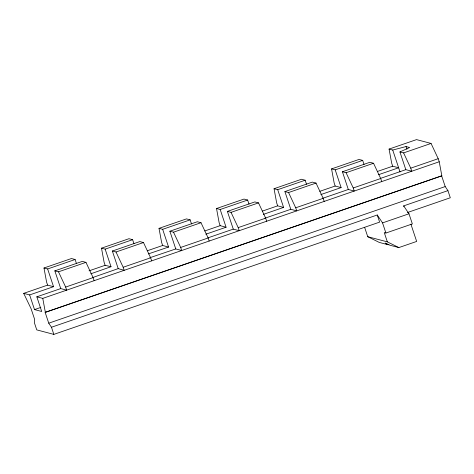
<?xml version="1.0" encoding="UTF-8"?>
<svg xmlns="http://www.w3.org/2000/svg" width="474" height="474" viewBox="0 0 474 474"><rect width="100%" height="100%" fill="white"/><g stroke="black" fill="none" stroke-linecap="round" stroke-linejoin="round"><path stroke-width="0.71" d="M399.932 151.935L403.593 152.901L410.745 168.157L411.764 171.227L405.827 169.662L399.932 151.935L409.625 147.503L406.028 146.555L392.733 150.045L389.071 149.079L391.672 163.133L392.691 166.208L398.634 167.766L378.365 174.752M364.654 227.425L367.741 236.698L379.247 242.415L388.141 244.756L388.899 244.436M90.777 273.806L111.011 266.726L105.157 249.14L101.495 248.175L104.096 262.235L105.115 265.304L111.011 266.726M92.389 277.651L118.204 268.622L124.188 270.328L123.169 267.259L116.017 252.002L112.356 251.036L118.204 268.622M43.981 268L47.643 268.959L53.544 286.687L47.601 285.123L46.582 282.054L43.981 268L71.444 258.531L75.111 259.497L76.468 263.585M101.495 248.175L128.958 238.712L132.625 239.678L133.976 243.737M159.009 228.355L162.677 229.321L168.572 247.049L162.635 245.485L161.61 242.415L159.009 228.355L186.478 218.893L190.139 219.859L191.502 223.947M216.523 208.536L220.191 209.502L226.086 227.23L220.149 225.665L219.124 222.596L216.523 208.536L243.992 199.074L247.653 200.04L249.016 204.128M274.043 188.717L277.705 189.683L283.6 207.411L277.663 205.846L276.644 202.777L274.043 188.717L301.505 179.255L305.167 180.221L306.53 184.309M331.557 168.898L335.219 169.864L341.12 187.591L335.177 186.027L334.158 182.952L331.557 168.898L359.019 159.436L362.687 160.396L364.044 164.49M389.071 149.079L416.533 139.611L431.056 143.438L438.207 158.695L439.232 161.764L441.833 175.818L45.154 312.384L48.745 323.185L51.47 327.25L53.84 334.389L379.627 222.122L377.251 214.983L51.47 327.25M47.643 268.959L75.111 259.497M105.157 249.14L132.625 239.678M162.677 229.321L190.139 219.859M220.191 209.502L247.653 200.04M277.705 189.683L305.167 180.221M335.219 169.864L362.687 160.396M54.836 270.855L58.503 271.821L65.655 287.078L66.674 290.147L60.737 288.583L54.836 270.855L82.304 261.393L85.966 262.359L93.117 277.61L94.136 280.685M112.356 251.036L139.818 241.574L143.48 242.534L150.631 257.791L151.656 260.86M169.87 231.217L173.531 232.183L180.683 247.44L181.702 250.509L175.765 248.945L169.87 231.217L197.332 221.755L201 222.715L208.145 237.972L209.17 241.041M227.384 211.398L231.045 212.364L238.197 227.615L239.222 230.69L233.279 229.126L227.384 211.398L254.846 201.93L258.514 202.896L265.665 218.153L266.684 221.222M284.898 191.579L288.565 192.539L295.711 207.796L296.736 210.865L290.793 209.301L284.898 191.579L312.366 182.111L316.028 183.077L323.179 198.333L324.198 201.403M342.412 171.754L346.079 172.72L353.231 187.977L354.25 191.046L348.313 189.482L342.412 171.754L369.88 162.292L373.542 163.257L380.693 178.514L381.712 181.583M58.503 271.821L85.966 262.359M116.017 252.002L143.48 242.534M173.531 232.183L201 222.715M231.045 212.364L258.514 202.896M288.565 192.539L316.028 183.077M346.079 172.72L373.542 163.257M403.593 152.901L431.056 143.438M53.84 334.389L36.759 329.886L34.383 322.753L34.667 319.482L31.071 308.675L23.7 293.365L47.601 285.123M89.047 270.844L105.115 265.304M147.26 250.782L162.635 245.485M204.774 230.962L220.149 225.665M262.288 211.143L277.663 205.846M319.802 191.324L335.177 186.027M377.316 171.505L392.691 166.208M23.7 293.365L29.637 294.923L53.544 286.687M205.823 234.215L226.086 227.23M263.337 214.39L283.6 207.411M320.851 194.571L341.12 187.591M29.637 294.923L34.513 309.581L41.706 311.477L36.83 296.819L60.737 288.583M208.122 237.794L233.279 229.126M264.936 218.212L290.793 209.301M322.456 198.393L348.313 189.482M380.669 178.331L405.827 169.662M65.655 287.078L93.117 277.61M123.169 267.259L150.631 257.791M180.683 247.44L208.145 237.972M238.197 227.615L265.665 218.153M295.711 207.796L323.179 198.333M353.231 187.977L380.693 178.514M410.745 168.157L438.207 158.695M36.83 296.819L42.773 298.383L439.232 161.764M34.513 309.581L40.817 307.413M45.154 312.384L441.833 175.818M48.745 323.185L445.204 186.566L447.924 190.631L450.3 197.765L407.439 212.536M403.966 206.717L403.682 205.876L447.924 190.631M377.251 214.983L382.548 222.893L408.979 213.78L412.35 223.918L385.919 233.03L384.26 232.592L387.341 241.858L398.853 247.576L416.664 241.438L410.917 224.172M148.273 253.94L168.572 247.049M149.867 257.732L175.765 248.945M367.741 236.698L387.341 241.858M398.853 247.576L389.96 245.236L385.214 243.091L388.141 244.756M403.682 205.876L408.979 213.78M441.608 175.765L445.204 186.566M406.028 146.555L406.941 149.31M392.733 150.045L400.026 171.955M382.548 222.893L385.919 233.03M42.773 298.383L45.374 312.443"/></g></svg>
